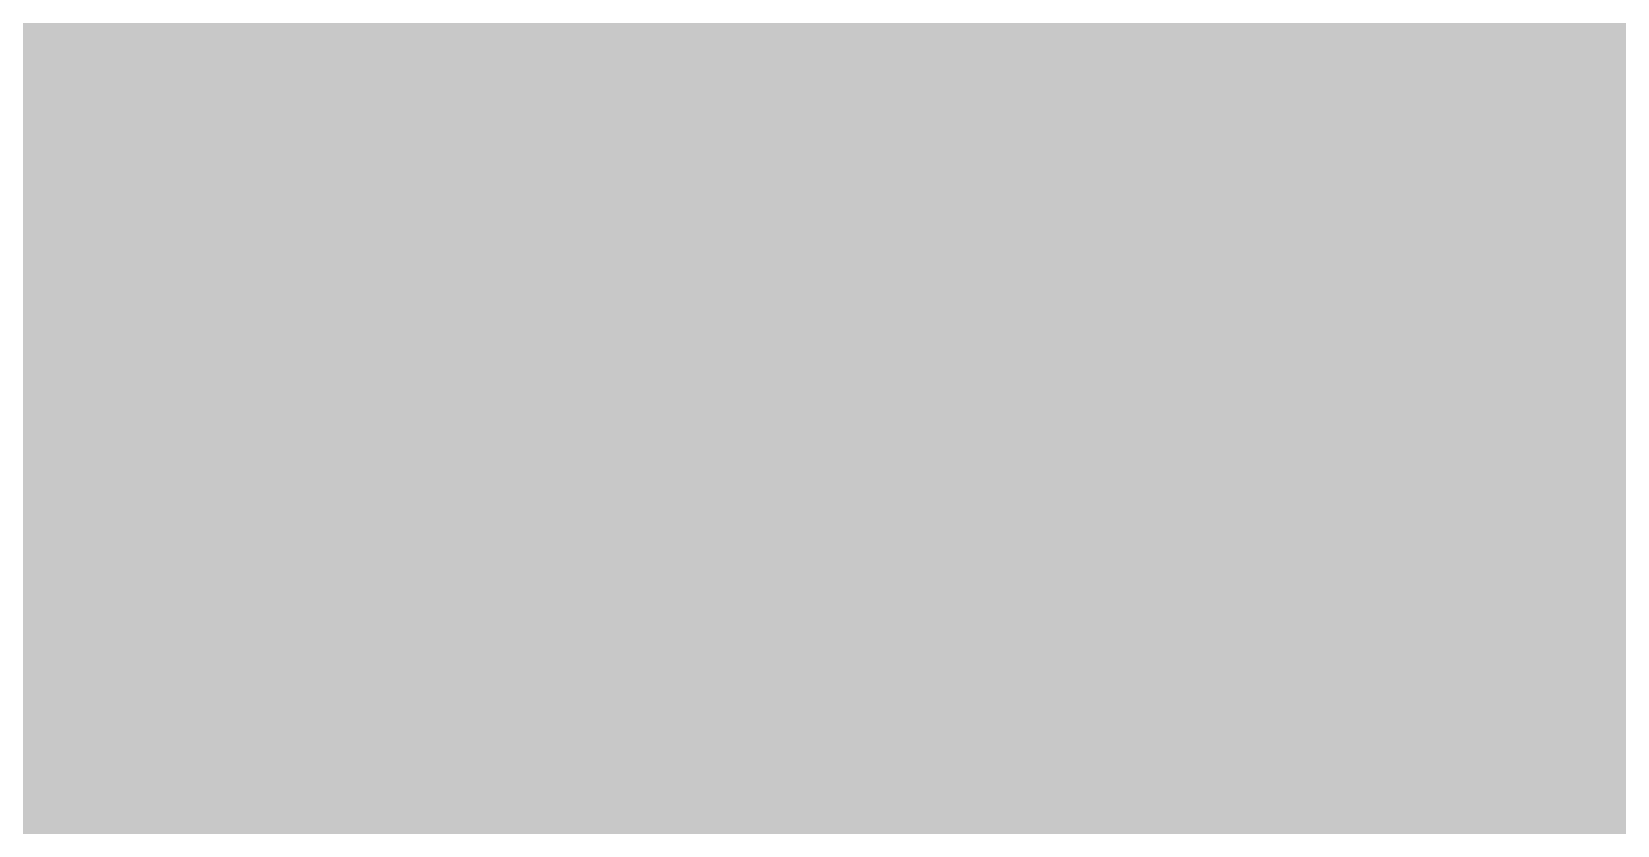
# Model space of a CAD drawing. Header units: inches. Extents: x 0 to 22.3, y 0 to 15.7.
# Drawn here: x 1.09385 to 1.12285, y 11.7912 to 11.80571 of the extents above; entities that cross this region are included whole.
import ezdxf

# ---------------------------------------------------------------- set-up
doc = ezdxf.new("R2010")
doc.units = ezdxf.units.IN
doc.header["$MEASUREMENT"] = 0
doc.layers.add('Sheet', color=255, linetype='Continuous')

msp = doc.modelspace()

# ---------------------------------------------------------------- linework, layer by layer
at = {"layer": 'Sheet'}
for points in [[(1.100236, 11.79931, 0.0118, 0.0118, 0), (1.100236, 11.899645, 0.0118, 0.0118, 0)], [(1.115707, 11.812128, 0.0118, 0.0118, 0), (1.116149, 11.811244, 0.0118, 0.0118, 0), (1.116591, 11.810802, 0.0118, 0.0118, 0), (1.117475, 11.809918, 0.0118, 0.0118, 0), (1.117917, 11.809034, 0.0118, 0.0118, 0), (1.118359, 11.80815, 0.0118, 0.0118, 0), (1.118359, 11.807266, 0.0118, 0.0118, 0), (1.118802, 11.806382, 0.0118, 0.0118, 0), (1.119244, 11.805498, 0.0118, 0.0118, 0), (1.119686, 11.804172, 0.0118, 0.0118, 0), (1.119686, 11.803288, 0.0118, 0.0118, 0), (1.119686, 11.802404, 0.0118, 0.0118, 0), (1.120128, 11.80152, 0.0118, 0.0118, 0), (1.120128, 11.800194, 0.0118, 0.0118, 0), (1.120128, 11.79931, 0.0118, 0.0118, 0)], [(1.115707, 11.812128, 0.0118, 0.0118, 0), (1.116149, 11.811244, 0.0118, 0.0118, 0), (1.116591, 11.810802, 0.0118, 0.0118, 0), (1.117475, 11.809918, 0.0118, 0.0118, 0), (1.117917, 11.809034, 0.0118, 0.0118, 0), (1.118359, 11.80815, 0.0118, 0.0118, 0), (1.118359, 11.807266, 0.0118, 0.0118, 0), (1.118802, 11.806382, 0.0118, 0.0118, 0), (1.119244, 11.805498, 0.0118, 0.0118, 0), (1.119686, 11.804172, 0.0118, 0.0118, 0), (1.119686, 11.803288, 0.0118, 0.0118, 0), (1.119686, 11.802404, 0.0118, 0.0118, 0), (1.120128, 11.80152, 0.0118, 0.0118, 0), (1.120128, 11.800194, 0.0118, 0.0118, 0), (1.120128, 11.79931, 0.0118, 0.0118, 0)], [(1.115707, 11.812128, 0.0118, 0.0118, 0), (1.116149, 11.811244, 0.0118, 0.0118, 0), (1.116591, 11.810802, 0.0118, 0.0118, 0), (1.117475, 11.809918, 0.0118, 0.0118, 0), (1.117917, 11.809034, 0.0118, 0.0118, 0), (1.118359, 11.80815, 0.0118, 0.0118, 0), (1.118359, 11.807266, 0.0118, 0.0118, 0), (1.118802, 11.806382, 0.0118, 0.0118, 0), (1.119244, 11.805498, 0.0118, 0.0118, 0), (1.119686, 11.804172, 0.0118, 0.0118, 0), (1.119686, 11.803288, 0.0118, 0.0118, 0), (1.119686, 11.802404, 0.0118, 0.0118, 0), (1.120128, 11.80152, 0.0118, 0.0118, 0), (1.120128, 11.800194, 0.0118, 0.0118, 0), (1.120128, 11.79931, 0.0118, 0.0118, 0)], [(1.115707, 11.812128, 0.0118, 0.0118, 0), (1.116149, 11.811244, 0.0118, 0.0118, 0), (1.116591, 11.810802, 0.0118, 0.0118, 0), (1.117475, 11.809918, 0.0118, 0.0118, 0), (1.117917, 11.809034, 0.0118, 0.0118, 0), (1.118359, 11.80815, 0.0118, 0.0118, 0), (1.118359, 11.807266, 0.0118, 0.0118, 0), (1.118802, 11.806382, 0.0118, 0.0118, 0), (1.119244, 11.805498, 0.0118, 0.0118, 0), (1.119686, 11.804172, 0.0118, 0.0118, 0), (1.119686, 11.803288, 0.0118, 0.0118, 0), (1.119686, 11.802404, 0.0118, 0.0118, 0), (1.120128, 11.80152, 0.0118, 0.0118, 0), (1.120128, 11.800194, 0.0118, 0.0118, 0), (1.120128, 11.79931, 0.0118, 0.0118, 0)], [(1.115707, 11.812128, 0.0118, 0.0118, 0), (1.116149, 11.811244, 0.0118, 0.0118, 0), (1.116591, 11.810802, 0.0118, 0.0118, 0), (1.117475, 11.809918, 0.0118, 0.0118, 0), (1.117917, 11.809034, 0.0118, 0.0118, 0), (1.118359, 11.80815, 0.0118, 0.0118, 0), (1.118359, 11.807266, 0.0118, 0.0118, 0), (1.118802, 11.806382, 0.0118, 0.0118, 0), (1.119244, 11.805498, 0.0118, 0.0118, 0), (1.119686, 11.804172, 0.0118, 0.0118, 0), (1.119686, 11.803288, 0.0118, 0.0118, 0), (1.119686, 11.802404, 0.0118, 0.0118, 0), (1.120128, 11.80152, 0.0118, 0.0118, 0), (1.120128, 11.800194, 0.0118, 0.0118, 0), (1.120128, 11.79931, 0.0118, 0.0118, 0)], [(1.115707, 11.812128, 0.0118, 0.0118, 0), (1.116149, 11.811244, 0.0118, 0.0118, 0), (1.116591, 11.810802, 0.0118, 0.0118, 0), (1.117475, 11.809918, 0.0118, 0.0118, 0), (1.117917, 11.809034, 0.0118, 0.0118, 0), (1.118359, 11.80815, 0.0118, 0.0118, 0), (1.118359, 11.807266, 0.0118, 0.0118, 0), (1.118802, 11.806382, 0.0118, 0.0118, 0), (1.119244, 11.805498, 0.0118, 0.0118, 0), (1.119686, 11.804172, 0.0118, 0.0118, 0), (1.119686, 11.803288, 0.0118, 0.0118, 0), (1.119686, 11.802404, 0.0118, 0.0118, 0), (1.120128, 11.80152, 0.0118, 0.0118, 0), (1.120128, 11.800194, 0.0118, 0.0118, 0), (1.120128, 11.79931, 0.0118, 0.0118, 0)], [(1.118359, 11.80815, 0.0039, 0.0039, 0), (1.118359, 11.807266, 0.0039, 0.0039, 0), (1.118802, 11.806382, 0.0039, 0.0039, 0), (1.119244, 11.805498, 0.0039, 0.0039, 0), (1.119686, 11.804172, 0.0039, 0.0039, 0), (1.119686, 11.803288, 0.0039, 0.0039, 0), (1.119686, 11.802404, 0.0039, 0.0039, 0), (1.120128, 11.80152, 0.0039, 0.0039, 0), (1.120128, 11.800194, 0.0039, 0.0039, 0), (1.120128, 11.79931, 0.0039, 0.0039, 0)], [(1.118359, 11.80815, 0.0039, 0.0039, 0), (1.118359, 11.807266, 0.0039, 0.0039, 0), (1.118802, 11.806382, 0.0039, 0.0039, 0), (1.119244, 11.805498, 0.0039, 0.0039, 0), (1.119686, 11.804172, 0.0039, 0.0039, 0), (1.119686, 11.803288, 0.0039, 0.0039, 0), (1.119686, 11.802404, 0.0039, 0.0039, 0), (1.120128, 11.80152, 0.0039, 0.0039, 0), (1.120128, 11.800194, 0.0039, 0.0039, 0), (1.120128, 11.79931, 0.0039, 0.0039, 0)], [(1.118359, 11.80815, 0.0039, 0.0039, 0), (1.118359, 11.807266, 0.0039, 0.0039, 0), (1.118802, 11.806382, 0.0039, 0.0039, 0), (1.119244, 11.805498, 0.0039, 0.0039, 0), (1.119686, 11.804172, 0.0039, 0.0039, 0), (1.119686, 11.803288, 0.0039, 0.0039, 0), (1.119686, 11.802404, 0.0039, 0.0039, 0), (1.120128, 11.80152, 0.0039, 0.0039, 0), (1.120128, 11.800194, 0.0039, 0.0039, 0), (1.120128, 11.79931, 0.0039, 0.0039, 0)], [(1.118359, 11.80815, 0.0039, 0.0039, 0), (1.118359, 11.807266, 0.0039, 0.0039, 0), (1.118802, 11.806382, 0.0039, 0.0039, 0), (1.119244, 11.805498, 0.0039, 0.0039, 0), (1.119686, 11.804172, 0.0039, 0.0039, 0), (1.119686, 11.803288, 0.0039, 0.0039, 0), (1.119686, 11.802404, 0.0039, 0.0039, 0), (1.120128, 11.80152, 0.0039, 0.0039, 0), (1.120128, 11.800194, 0.0039, 0.0039, 0), (1.120128, 11.79931, 0.0039, 0.0039, 0)], [(1.118359, 11.80815, 0.0039, 0.0039, 0), (1.118359, 11.807266, 0.0039, 0.0039, 0), (1.118802, 11.806382, 0.0039, 0.0039, 0), (1.119244, 11.805498, 0.0039, 0.0039, 0), (1.119686, 11.804172, 0.0039, 0.0039, 0), (1.119686, 11.803288, 0.0039, 0.0039, 0), (1.119686, 11.802404, 0.0039, 0.0039, 0), (1.120128, 11.80152, 0.0039, 0.0039, 0), (1.120128, 11.800194, 0.0039, 0.0039, 0), (1.120128, 11.79931, 0.0039, 0.0039, 0)], [(1.118359, 11.80815, 0.0039, 0.0039, 0), (1.118359, 11.807266, 0.0039, 0.0039, 0), (1.118802, 11.806382, 0.0039, 0.0039, 0), (1.119244, 11.805498, 0.0039, 0.0039, 0), (1.119686, 11.804172, 0.0039, 0.0039, 0), (1.119686, 11.803288, 0.0039, 0.0039, 0), (1.119686, 11.802404, 0.0039, 0.0039, 0), (1.120128, 11.80152, 0.0039, 0.0039, 0), (1.120128, 11.800194, 0.0039, 0.0039, 0), (1.120128, 11.79931, 0.0039, 0.0039, 0)], [(1.100236, 11.79931, 0.0118, 0.0118, 0), (1.100236, 11.699417, 0.0118, 0.0118, 0)], [(1.100236, 11.79931, 0.0118, 0.0118, 0), (1.700083, 11.79931, 0.0118, 0.0118, 0), (1.700083, 10.999724, 0.0118, 0.0118, 0), (2.000228, 10.999724, 0.0118, 0.0118, 0), (3.000121, 10.999724, 0.0118, 0.0118, 0), (3.000121, 11.099617, 0.0118, 0.0118, 0)], [(1.120128, 11.79931, 0.0118, 0.0118, 0), (1.120128, 11.798426, 0.0118, 0.0118, 0), (1.120128, 11.7971, 0.0118, 0.0118, 0), (1.119686, 11.796216, 0.0118, 0.0118, 0), (1.119686, 11.795332, 0.0118, 0.0118, 0), (1.119686, 11.794448, 0.0118, 0.0118, 0), (1.119244, 11.793564, 0.0118, 0.0118, 0), (1.118802, 11.792238, 0.0118, 0.0118, 0), (1.118359, 11.791354, 0.0118, 0.0118, 0), (1.118359, 11.79047, 0.0118, 0.0118, 0), (1.117917, 11.789586, 0.0118, 0.0118, 0), (1.117475, 11.789144, 0.0118, 0.0118, 0), (1.116591, 11.78826, 0.0118, 0.0118, 0), (1.116149, 11.787376, 0.0118, 0.0118, 0), (1.115707, 11.786492, 0.0118, 0.0118, 0), (1.114823, 11.78605, 0.0118, 0.0118, 0), (1.114381, 11.785166, 0.0118, 0.0118, 0)], [(1.120128, 11.79931, 0.0118, 0.0118, 0), (1.120128, 11.798426, 0.0118, 0.0118, 0), (1.120128, 11.7971, 0.0118, 0.0118, 0), (1.119686, 11.796216, 0.0118, 0.0118, 0), (1.119686, 11.795332, 0.0118, 0.0118, 0), (1.119686, 11.794448, 0.0118, 0.0118, 0), (1.119244, 11.793564, 0.0118, 0.0118, 0), (1.118802, 11.792238, 0.0118, 0.0118, 0), (1.118359, 11.791354, 0.0118, 0.0118, 0), (1.118359, 11.79047, 0.0118, 0.0118, 0), (1.117917, 11.789586, 0.0118, 0.0118, 0), (1.117475, 11.789144, 0.0118, 0.0118, 0), (1.116591, 11.78826, 0.0118, 0.0118, 0), (1.116149, 11.787376, 0.0118, 0.0118, 0), (1.115707, 11.786492, 0.0118, 0.0118, 0), (1.114823, 11.78605, 0.0118, 0.0118, 0), (1.114381, 11.785166, 0.0118, 0.0118, 0)], [(1.120128, 11.79931, 0.0118, 0.0118, 0), (1.120128, 11.798426, 0.0118, 0.0118, 0), (1.120128, 11.7971, 0.0118, 0.0118, 0), (1.119686, 11.796216, 0.0118, 0.0118, 0), (1.119686, 11.795332, 0.0118, 0.0118, 0), (1.119686, 11.794448, 0.0118, 0.0118, 0), (1.119244, 11.793564, 0.0118, 0.0118, 0), (1.118802, 11.792238, 0.0118, 0.0118, 0), (1.118359, 11.791354, 0.0118, 0.0118, 0), (1.118359, 11.79047, 0.0118, 0.0118, 0), (1.117917, 11.789586, 0.0118, 0.0118, 0), (1.117475, 11.789144, 0.0118, 0.0118, 0), (1.116591, 11.78826, 0.0118, 0.0118, 0), (1.116149, 11.787376, 0.0118, 0.0118, 0), (1.115707, 11.786492, 0.0118, 0.0118, 0), (1.114823, 11.78605, 0.0118, 0.0118, 0), (1.114381, 11.785166, 0.0118, 0.0118, 0)], [(1.120128, 11.79931, 0.0118, 0.0118, 0), (1.120128, 11.798426, 0.0118, 0.0118, 0), (1.120128, 11.7971, 0.0118, 0.0118, 0), (1.119686, 11.796216, 0.0118, 0.0118, 0), (1.119686, 11.795332, 0.0118, 0.0118, 0), (1.119686, 11.794448, 0.0118, 0.0118, 0), (1.119244, 11.793564, 0.0118, 0.0118, 0), (1.118802, 11.792238, 0.0118, 0.0118, 0), (1.118359, 11.791354, 0.0118, 0.0118, 0), (1.118359, 11.79047, 0.0118, 0.0118, 0), (1.117917, 11.789586, 0.0118, 0.0118, 0), (1.117475, 11.789144, 0.0118, 0.0118, 0), (1.116591, 11.78826, 0.0118, 0.0118, 0), (1.116149, 11.787376, 0.0118, 0.0118, 0), (1.115707, 11.786492, 0.0118, 0.0118, 0), (1.114823, 11.78605, 0.0118, 0.0118, 0), (1.114381, 11.785166, 0.0118, 0.0118, 0)], [(1.120128, 11.79931, 0.0118, 0.0118, 0), (1.120128, 11.798426, 0.0118, 0.0118, 0), (1.120128, 11.7971, 0.0118, 0.0118, 0), (1.119686, 11.796216, 0.0118, 0.0118, 0), (1.119686, 11.795332, 0.0118, 0.0118, 0), (1.119686, 11.794448, 0.0118, 0.0118, 0), (1.119244, 11.793564, 0.0118, 0.0118, 0), (1.118802, 11.792238, 0.0118, 0.0118, 0), (1.118359, 11.791354, 0.0118, 0.0118, 0), (1.118359, 11.79047, 0.0118, 0.0118, 0), (1.117917, 11.789586, 0.0118, 0.0118, 0), (1.117475, 11.789144, 0.0118, 0.0118, 0), (1.116591, 11.78826, 0.0118, 0.0118, 0), (1.116149, 11.787376, 0.0118, 0.0118, 0), (1.115707, 11.786492, 0.0118, 0.0118, 0), (1.114823, 11.78605, 0.0118, 0.0118, 0), (1.114381, 11.785166, 0.0118, 0.0118, 0)], [(1.120128, 11.79931, 0.0118, 0.0118, 0), (1.120128, 11.798426, 0.0118, 0.0118, 0), (1.120128, 11.7971, 0.0118, 0.0118, 0), (1.119686, 11.796216, 0.0118, 0.0118, 0), (1.119686, 11.795332, 0.0118, 0.0118, 0), (1.119686, 11.794448, 0.0118, 0.0118, 0), (1.119244, 11.793564, 0.0118, 0.0118, 0), (1.118802, 11.792238, 0.0118, 0.0118, 0), (1.118359, 11.791354, 0.0118, 0.0118, 0), (1.118359, 11.79047, 0.0118, 0.0118, 0), (1.117917, 11.789586, 0.0118, 0.0118, 0), (1.117475, 11.789144, 0.0118, 0.0118, 0), (1.116591, 11.78826, 0.0118, 0.0118, 0), (1.116149, 11.787376, 0.0118, 0.0118, 0), (1.115707, 11.786492, 0.0118, 0.0118, 0), (1.114823, 11.78605, 0.0118, 0.0118, 0), (1.114381, 11.785166, 0.0118, 0.0118, 0)], [(1.120128, 11.79931, 0.0118, 0.0118, 0), (1.120128, 11.79931, 0.0118, 0.0118, 0), (1.120128, 11.79931, 0.0118, 0.0118, 0), (1.120128, 11.79931, 0.0118, 0.0118, 0), (1.120128, 11.79931, 0.0118, 0.0118, 0), (1.120128, 11.79931, 0.0118, 0.0118, 0), (1.120128, 11.79931, 0.0118, 0.0118, 0), (1.120128, 11.79931, 0.0118, 0.0118, 0), (1.120128, 11.79931, 0.0118, 0.0118, 0), (1.120128, 11.79931, 0.0118, 0.0118, 0), (1.120128, 11.79931, 0.0118, 0.0118, 0), (1.120128, 11.79931, 0.0118, 0.0118, 0), (1.120128, 11.79931, 0.0118, 0.0118, 0), (1.120128, 11.79931, 0.0118, 0.0118, 0), (1.120128, 11.79931, 0.0118, 0.0118, 0), (1.120128, 11.79931, 0.0118, 0.0118, 0), (1.120128, 11.79931, 0.0118, 0.0118, 0), (1.120128, 11.79931, 0.0118, 0.0118, 0), (1.120128, 11.79931, 0.0118, 0.0118, 0), (1.120128, 11.79931, 0.0118, 0.0118, 0), (1.120128, 11.79931, 0.0118, 0.0118, 0), (1.120128, 11.79931, 0.0118, 0.0118, 0), (1.120128, 11.79931, 0.0118, 0.0118, 0), (1.120128, 11.79931, 0.0118, 0.0118, 0), (1.120128, 11.79931, 0.0118, 0.0118, 0), (1.120128, 11.79931, 0.0118, 0.0118, 0), (1.120128, 11.79931, 0.0118, 0.0118, 0), (1.120128, 11.79931, 0.0118, 0.0118, 0), (1.120128, 11.79931, 0.0118, 0.0118, 0), (1.120128, 11.79931, 0.0118, 0.0118, 0), (1.120128, 11.79931, 0.0118, 0.0118, 0), (1.120128, 11.79931, 0.0118, 0.0118, 0), (1.120128, 11.79931, 0.0118, 0.0118, 0)], [(1.120128, 11.79931, 0.0118, 0.0118, 0), (1.120128, 11.79931, 0.0118, 0.0118, 0)], [(1.120128, 11.79931, 0.0118, 0.0118, 0), (1.120128, 11.79931, 0.0118, 0.0118, 0), (1.120128, 11.79931, 0.0118, 0.0118, 0), (1.120128, 11.79931, 0.0118, 0.0118, 0), (1.120128, 11.79931, 0.0118, 0.0118, 0), (1.120128, 11.79931, 0.0118, 0.0118, 0), (1.120128, 11.79931, 0.0118, 0.0118, 0), (1.120128, 11.79931, 0.0118, 0.0118, 0), (1.120128, 11.79931, 0.0118, 0.0118, 0), (1.120128, 11.79931, 0.0118, 0.0118, 0), (1.120128, 11.79931, 0.0118, 0.0118, 0), (1.120128, 11.79931, 0.0118, 0.0118, 0), (1.120128, 11.79931, 0.0118, 0.0118, 0), (1.120128, 11.79931, 0.0118, 0.0118, 0), (1.120128, 11.79931, 0.0118, 0.0118, 0), (1.120128, 11.79931, 0.0118, 0.0118, 0), (1.120128, 11.79931, 0.0118, 0.0118, 0), (1.120128, 11.79931, 0.0118, 0.0118, 0), (1.120128, 11.79931, 0.0118, 0.0118, 0), (1.120128, 11.79931, 0.0118, 0.0118, 0), (1.120128, 11.79931, 0.0118, 0.0118, 0), (1.120128, 11.79931, 0.0118, 0.0118, 0), (1.120128, 11.79931, 0.0118, 0.0118, 0), (1.120128, 11.79931, 0.0118, 0.0118, 0), (1.120128, 11.79931, 0.0118, 0.0118, 0), (1.120128, 11.79931, 0.0118, 0.0118, 0), (1.120128, 11.79931, 0.0118, 0.0118, 0), (1.120128, 11.79931, 0.0118, 0.0118, 0), (1.120128, 11.79931, 0.0118, 0.0118, 0), (1.120128, 11.79931, 0.0118, 0.0118, 0), (1.120128, 11.79931, 0.0118, 0.0118, 0), (1.120128, 11.79931, 0.0118, 0.0118, 0), (1.120128, 11.79931, 0.0118, 0.0118, 0)], [(1.120128, 11.79931, 0.0118, 0.0118, 0), (1.120128, 11.79931, 0.0118, 0.0118, 0)], [(1.120128, 11.79931, 0.0118, 0.0118, 0), (1.120128, 11.79931, 0.0118, 0.0118, 0), (1.120128, 11.79931, 0.0118, 0.0118, 0), (1.120128, 11.79931, 0.0118, 0.0118, 0), (1.120128, 11.79931, 0.0118, 0.0118, 0), (1.120128, 11.79931, 0.0118, 0.0118, 0), (1.120128, 11.79931, 0.0118, 0.0118, 0), (1.120128, 11.79931, 0.0118, 0.0118, 0), (1.120128, 11.79931, 0.0118, 0.0118, 0), (1.120128, 11.79931, 0.0118, 0.0118, 0), (1.120128, 11.79931, 0.0118, 0.0118, 0), (1.120128, 11.79931, 0.0118, 0.0118, 0), (1.120128, 11.79931, 0.0118, 0.0118, 0), (1.120128, 11.79931, 0.0118, 0.0118, 0), (1.120128, 11.79931, 0.0118, 0.0118, 0), (1.120128, 11.79931, 0.0118, 0.0118, 0), (1.120128, 11.79931, 0.0118, 0.0118, 0), (1.120128, 11.79931, 0.0118, 0.0118, 0), (1.120128, 11.79931, 0.0118, 0.0118, 0), (1.120128, 11.79931, 0.0118, 0.0118, 0), (1.120128, 11.79931, 0.0118, 0.0118, 0), (1.120128, 11.79931, 0.0118, 0.0118, 0), (1.120128, 11.79931, 0.0118, 0.0118, 0), (1.120128, 11.79931, 0.0118, 0.0118, 0), (1.120128, 11.79931, 0.0118, 0.0118, 0), (1.120128, 11.79931, 0.0118, 0.0118, 0), (1.120128, 11.79931, 0.0118, 0.0118, 0), (1.120128, 11.79931, 0.0118, 0.0118, 0), (1.120128, 11.79931, 0.0118, 0.0118, 0), (1.120128, 11.79931, 0.0118, 0.0118, 0), (1.120128, 11.79931, 0.0118, 0.0118, 0), (1.120128, 11.79931, 0.0118, 0.0118, 0), (1.120128, 11.79931, 0.0118, 0.0118, 0)], [(1.120128, 11.79931, 0.0118, 0.0118, 0), (1.120128, 11.79931, 0.0118, 0.0118, 0)], [(1.120128, 11.79931, 0.0118, 0.0118, 0), (1.120128, 11.79931, 0.0118, 0.0118, 0), (1.120128, 11.79931, 0.0118, 0.0118, 0), (1.120128, 11.79931, 0.0118, 0.0118, 0), (1.120128, 11.79931, 0.0118, 0.0118, 0), (1.120128, 11.79931, 0.0118, 0.0118, 0), (1.120128, 11.79931, 0.0118, 0.0118, 0), (1.120128, 11.79931, 0.0118, 0.0118, 0), (1.120128, 11.79931, 0.0118, 0.0118, 0), (1.120128, 11.79931, 0.0118, 0.0118, 0), (1.120128, 11.79931, 0.0118, 0.0118, 0), (1.120128, 11.79931, 0.0118, 0.0118, 0), (1.120128, 11.79931, 0.0118, 0.0118, 0), (1.120128, 11.79931, 0.0118, 0.0118, 0), (1.120128, 11.79931, 0.0118, 0.0118, 0), (1.120128, 11.79931, 0.0118, 0.0118, 0), (1.120128, 11.79931, 0.0118, 0.0118, 0), (1.120128, 11.79931, 0.0118, 0.0118, 0), (1.120128, 11.79931, 0.0118, 0.0118, 0), (1.120128, 11.79931, 0.0118, 0.0118, 0), (1.120128, 11.79931, 0.0118, 0.0118, 0), (1.120128, 11.79931, 0.0118, 0.0118, 0), (1.120128, 11.79931, 0.0118, 0.0118, 0), (1.120128, 11.79931, 0.0118, 0.0118, 0), (1.120128, 11.79931, 0.0118, 0.0118, 0), (1.120128, 11.79931, 0.0118, 0.0118, 0), (1.120128, 11.79931, 0.0118, 0.0118, 0), (1.120128, 11.79931, 0.0118, 0.0118, 0), (1.120128, 11.79931, 0.0118, 0.0118, 0), (1.120128, 11.79931, 0.0118, 0.0118, 0), (1.120128, 11.79931, 0.0118, 0.0118, 0), (1.120128, 11.79931, 0.0118, 0.0118, 0), (1.120128, 11.79931, 0.0118, 0.0118, 0)], [(1.120128, 11.79931, 0.0118, 0.0118, 0), (1.120128, 11.79931, 0.0118, 0.0118, 0)], [(1.120128, 11.79931, 0.0118, 0.0118, 0), (1.120128, 11.79931, 0.0118, 0.0118, 0), (1.120128, 11.79931, 0.0118, 0.0118, 0), (1.120128, 11.79931, 0.0118, 0.0118, 0), (1.120128, 11.79931, 0.0118, 0.0118, 0), (1.120128, 11.79931, 0.0118, 0.0118, 0), (1.120128, 11.79931, 0.0118, 0.0118, 0), (1.120128, 11.79931, 0.0118, 0.0118, 0), (1.120128, 11.79931, 0.0118, 0.0118, 0), (1.120128, 11.79931, 0.0118, 0.0118, 0), (1.120128, 11.79931, 0.0118, 0.0118, 0), (1.120128, 11.79931, 0.0118, 0.0118, 0), (1.120128, 11.79931, 0.0118, 0.0118, 0), (1.120128, 11.79931, 0.0118, 0.0118, 0), (1.120128, 11.79931, 0.0118, 0.0118, 0), (1.120128, 11.79931, 0.0118, 0.0118, 0), (1.120128, 11.79931, 0.0118, 0.0118, 0), (1.120128, 11.79931, 0.0118, 0.0118, 0), (1.120128, 11.79931, 0.0118, 0.0118, 0), (1.120128, 11.79931, 0.0118, 0.0118, 0), (1.120128, 11.79931, 0.0118, 0.0118, 0), (1.120128, 11.79931, 0.0118, 0.0118, 0), (1.120128, 11.79931, 0.0118, 0.0118, 0), (1.120128, 11.79931, 0.0118, 0.0118, 0), (1.120128, 11.79931, 0.0118, 0.0118, 0), (1.120128, 11.79931, 0.0118, 0.0118, 0), (1.120128, 11.79931, 0.0118, 0.0118, 0), (1.120128, 11.79931, 0.0118, 0.0118, 0), (1.120128, 11.79931, 0.0118, 0.0118, 0), (1.120128, 11.79931, 0.0118, 0.0118, 0), (1.120128, 11.79931, 0.0118, 0.0118, 0), (1.120128, 11.79931, 0.0118, 0.0118, 0), (1.120128, 11.79931, 0.0118, 0.0118, 0)], [(1.120128, 11.79931, 0.0118, 0.0118, 0), (1.120128, 11.79931, 0.0118, 0.0118, 0)], [(1.120128, 11.79931, 0.0118, 0.0118, 0), (1.120128, 11.79931, 0.0118, 0.0118, 0), (1.120128, 11.79931, 0.0118, 0.0118, 0), (1.120128, 11.79931, 0.0118, 0.0118, 0), (1.120128, 11.79931, 0.0118, 0.0118, 0), (1.120128, 11.79931, 0.0118, 0.0118, 0), (1.120128, 11.79931, 0.0118, 0.0118, 0), (1.120128, 11.79931, 0.0118, 0.0118, 0), (1.120128, 11.79931, 0.0118, 0.0118, 0), (1.120128, 11.79931, 0.0118, 0.0118, 0), (1.120128, 11.79931, 0.0118, 0.0118, 0), (1.120128, 11.79931, 0.0118, 0.0118, 0), (1.120128, 11.79931, 0.0118, 0.0118, 0), (1.120128, 11.79931, 0.0118, 0.0118, 0), (1.120128, 11.79931, 0.0118, 0.0118, 0), (1.120128, 11.79931, 0.0118, 0.0118, 0), (1.120128, 11.79931, 0.0118, 0.0118, 0), (1.120128, 11.79931, 0.0118, 0.0118, 0), (1.120128, 11.79931, 0.0118, 0.0118, 0), (1.120128, 11.79931, 0.0118, 0.0118, 0), (1.120128, 11.79931, 0.0118, 0.0118, 0), (1.120128, 11.79931, 0.0118, 0.0118, 0), (1.120128, 11.79931, 0.0118, 0.0118, 0), (1.120128, 11.79931, 0.0118, 0.0118, 0), (1.120128, 11.79931, 0.0118, 0.0118, 0), (1.120128, 11.79931, 0.0118, 0.0118, 0), (1.120128, 11.79931, 0.0118, 0.0118, 0), (1.120128, 11.79931, 0.0118, 0.0118, 0), (1.120128, 11.79931, 0.0118, 0.0118, 0), (1.120128, 11.79931, 0.0118, 0.0118, 0), (1.120128, 11.79931, 0.0118, 0.0118, 0), (1.120128, 11.79931, 0.0118, 0.0118, 0), (1.120128, 11.79931, 0.0118, 0.0118, 0)], [(1.120128, 11.79931, 0.0118, 0.0118, 0), (1.120128, 11.79931, 0.0118, 0.0118, 0)], [(1.120128, 11.79931, 0.0039, 0.0039, 0), (1.120128, 11.798426, 0.0039, 0.0039, 0), (1.120128, 11.7971, 0.0039, 0.0039, 0), (1.119686, 11.796216, 0.0039, 0.0039, 0), (1.119686, 11.795332, 0.0039, 0.0039, 0), (1.119686, 11.794448, 0.0039, 0.0039, 0), (1.119244, 11.793564, 0.0039, 0.0039, 0), (1.118802, 11.792238, 0.0039, 0.0039, 0), (1.118359, 11.791354, 0.0039, 0.0039, 0), (1.118359, 11.79047, 0.0039, 0.0039, 0), (1.117917, 11.789586, 0.0039, 0.0039, 0), (1.117475, 11.789144, 0.0039, 0.0039, 0)], [(1.120128, 11.79931, 0.0039, 0.0039, 0), (1.120128, 11.798426, 0.0039, 0.0039, 0), (1.120128, 11.7971, 0.0039, 0.0039, 0), (1.119686, 11.796216, 0.0039, 0.0039, 0), (1.119686, 11.795332, 0.0039, 0.0039, 0), (1.119686, 11.794448, 0.0039, 0.0039, 0), (1.119244, 11.793564, 0.0039, 0.0039, 0), (1.118802, 11.792238, 0.0039, 0.0039, 0), (1.118359, 11.791354, 0.0039, 0.0039, 0), (1.118359, 11.79047, 0.0039, 0.0039, 0), (1.117917, 11.789586, 0.0039, 0.0039, 0), (1.117475, 11.789144, 0.0039, 0.0039, 0)], [(1.120128, 11.79931, 0.0039, 0.0039, 0), (1.120128, 11.798426, 0.0039, 0.0039, 0), (1.120128, 11.7971, 0.0039, 0.0039, 0), (1.119686, 11.796216, 0.0039, 0.0039, 0), (1.119686, 11.795332, 0.0039, 0.0039, 0), (1.119686, 11.794448, 0.0039, 0.0039, 0), (1.119244, 11.793564, 0.0039, 0.0039, 0), (1.118802, 11.792238, 0.0039, 0.0039, 0), (1.118359, 11.791354, 0.0039, 0.0039, 0), (1.118359, 11.79047, 0.0039, 0.0039, 0), (1.117917, 11.789586, 0.0039, 0.0039, 0), (1.117475, 11.789144, 0.0039, 0.0039, 0)], [(1.120128, 11.79931, 0.0039, 0.0039, 0), (1.120128, 11.798426, 0.0039, 0.0039, 0), (1.120128, 11.7971, 0.0039, 0.0039, 0), (1.119686, 11.796216, 0.0039, 0.0039, 0), (1.119686, 11.795332, 0.0039, 0.0039, 0), (1.119686, 11.794448, 0.0039, 0.0039, 0), (1.119244, 11.793564, 0.0039, 0.0039, 0), (1.118802, 11.792238, 0.0039, 0.0039, 0), (1.118359, 11.791354, 0.0039, 0.0039, 0), (1.118359, 11.79047, 0.0039, 0.0039, 0), (1.117917, 11.789586, 0.0039, 0.0039, 0), (1.117475, 11.789144, 0.0039, 0.0039, 0)], [(1.120128, 11.79931, 0.0039, 0.0039, 0), (1.120128, 11.798426, 0.0039, 0.0039, 0), (1.120128, 11.7971, 0.0039, 0.0039, 0), (1.119686, 11.796216, 0.0039, 0.0039, 0), (1.119686, 11.795332, 0.0039, 0.0039, 0), (1.119686, 11.794448, 0.0039, 0.0039, 0), (1.119244, 11.793564, 0.0039, 0.0039, 0), (1.118802, 11.792238, 0.0039, 0.0039, 0), (1.118359, 11.791354, 0.0039, 0.0039, 0), (1.118359, 11.79047, 0.0039, 0.0039, 0), (1.117917, 11.789586, 0.0039, 0.0039, 0), (1.117475, 11.789144, 0.0039, 0.0039, 0)], [(1.120128, 11.79931, 0.0039, 0.0039, 0), (1.120128, 11.798426, 0.0039, 0.0039, 0), (1.120128, 11.7971, 0.0039, 0.0039, 0), (1.119686, 11.796216, 0.0039, 0.0039, 0), (1.119686, 11.795332, 0.0039, 0.0039, 0), (1.119686, 11.794448, 0.0039, 0.0039, 0), (1.119244, 11.793564, 0.0039, 0.0039, 0), (1.118802, 11.792238, 0.0039, 0.0039, 0), (1.118359, 11.791354, 0.0039, 0.0039, 0), (1.118359, 11.79047, 0.0039, 0.0039, 0), (1.117917, 11.789586, 0.0039, 0.0039, 0), (1.117475, 11.789144, 0.0039, 0.0039, 0)], [(1.120128, 11.79931, 0.0039, 0.0039, 0), (1.120128, 11.79931, 0.0039, 0.0039, 0), (1.120128, 11.79931, 0.0039, 0.0039, 0), (1.120128, 11.79931, 0.0039, 0.0039, 0), (1.120128, 11.79931, 0.0039, 0.0039, 0), (1.120128, 11.79931, 0.0039, 0.0039, 0), (1.120128, 11.79931, 0.0039, 0.0039, 0), (1.120128, 11.79931, 0.0039, 0.0039, 0), (1.120128, 11.79931, 0.0039, 0.0039, 0), (1.120128, 11.79931, 0.0039, 0.0039, 0), (1.120128, 11.79931, 0.0039, 0.0039, 0), (1.120128, 11.79931, 0.0039, 0.0039, 0), (1.120128, 11.79931, 0.0039, 0.0039, 0), (1.120128, 11.79931, 0.0039, 0.0039, 0), (1.120128, 11.79931, 0.0039, 0.0039, 0), (1.120128, 11.79931, 0.0039, 0.0039, 0), (1.120128, 11.79931, 0.0039, 0.0039, 0), (1.120128, 11.79931, 0.0039, 0.0039, 0), (1.120128, 11.79931, 0.0039, 0.0039, 0), (1.120128, 11.79931, 0.0039, 0.0039, 0), (1.120128, 11.79931, 0.0039, 0.0039, 0), (1.120128, 11.79931, 0.0039, 0.0039, 0), (1.120128, 11.79931, 0.0039, 0.0039, 0), (1.120128, 11.79931, 0.0039, 0.0039, 0), (1.120128, 11.79931, 0.0039, 0.0039, 0), (1.120128, 11.79931, 0.0039, 0.0039, 0), (1.120128, 11.79931, 0.0039, 0.0039, 0), (1.120128, 11.79931, 0.0039, 0.0039, 0), (1.120128, 11.79931, 0.0039, 0.0039, 0), (1.120128, 11.79931, 0.0039, 0.0039, 0), (1.120128, 11.79931, 0.0039, 0.0039, 0), (1.120128, 11.79931, 0.0039, 0.0039, 0), (1.120128, 11.79931, 0.0039, 0.0039, 0)], [(1.120128, 11.79931, 0.0039, 0.0039, 0), (1.120128, 11.79931, 0.0039, 0.0039, 0)], [(1.120128, 11.79931, 0.0039, 0.0039, 0), (1.120128, 11.79931, 0.0039, 0.0039, 0), (1.120128, 11.79931, 0.0039, 0.0039, 0), (1.120128, 11.79931, 0.0039, 0.0039, 0), (1.120128, 11.79931, 0.0039, 0.0039, 0), (1.120128, 11.79931, 0.0039, 0.0039, 0), (1.120128, 11.79931, 0.0039, 0.0039, 0), (1.120128, 11.79931, 0.0039, 0.0039, 0), (1.120128, 11.79931, 0.0039, 0.0039, 0), (1.120128, 11.79931, 0.0039, 0.0039, 0), (1.120128, 11.79931, 0.0039, 0.0039, 0), (1.120128, 11.79931, 0.0039, 0.0039, 0), (1.120128, 11.79931, 0.0039, 0.0039, 0), (1.120128, 11.79931, 0.0039, 0.0039, 0), (1.120128, 11.79931, 0.0039, 0.0039, 0), (1.120128, 11.79931, 0.0039, 0.0039, 0), (1.120128, 11.79931, 0.0039, 0.0039, 0), (1.120128, 11.79931, 0.0039, 0.0039, 0), (1.120128, 11.79931, 0.0039, 0.0039, 0), (1.120128, 11.79931, 0.0039, 0.0039, 0), (1.120128, 11.79931, 0.0039, 0.0039, 0), (1.120128, 11.79931, 0.0039, 0.0039, 0), (1.120128, 11.79931, 0.0039, 0.0039, 0), (1.120128, 11.79931, 0.0039, 0.0039, 0), (1.120128, 11.79931, 0.0039, 0.0039, 0), (1.120128, 11.79931, 0.0039, 0.0039, 0), (1.120128, 11.79931, 0.0039, 0.0039, 0), (1.120128, 11.79931, 0.0039, 0.0039, 0), (1.120128, 11.79931, 0.0039, 0.0039, 0), (1.120128, 11.79931, 0.0039, 0.0039, 0), (1.120128, 11.79931, 0.0039, 0.0039, 0), (1.120128, 11.79931, 0.0039, 0.0039, 0), (1.120128, 11.79931, 0.0039, 0.0039, 0)], [(1.120128, 11.79931, 0.0039, 0.0039, 0), (1.120128, 11.79931, 0.0039, 0.0039, 0)], [(1.120128, 11.79931, 0.0039, 0.0039, 0), (1.120128, 11.79931, 0.0039, 0.0039, 0), (1.120128, 11.79931, 0.0039, 0.0039, 0), (1.120128, 11.79931, 0.0039, 0.0039, 0), (1.120128, 11.79931, 0.0039, 0.0039, 0), (1.120128, 11.79931, 0.0039, 0.0039, 0), (1.120128, 11.79931, 0.0039, 0.0039, 0), (1.120128, 11.79931, 0.0039, 0.0039, 0), (1.120128, 11.79931, 0.0039, 0.0039, 0), (1.120128, 11.79931, 0.0039, 0.0039, 0), (1.120128, 11.79931, 0.0039, 0.0039, 0), (1.120128, 11.79931, 0.0039, 0.0039, 0), (1.120128, 11.79931, 0.0039, 0.0039, 0), (1.120128, 11.79931, 0.0039, 0.0039, 0), (1.120128, 11.79931, 0.0039, 0.0039, 0), (1.120128, 11.79931, 0.0039, 0.0039, 0), (1.120128, 11.79931, 0.0039, 0.0039, 0), (1.120128, 11.79931, 0.0039, 0.0039, 0), (1.120128, 11.79931, 0.0039, 0.0039, 0), (1.120128, 11.79931, 0.0039, 0.0039, 0), (1.120128, 11.79931, 0.0039, 0.0039, 0), (1.120128, 11.79931, 0.0039, 0.0039, 0), (1.120128, 11.79931, 0.0039, 0.0039, 0), (1.120128, 11.79931, 0.0039, 0.0039, 0), (1.120128, 11.79931, 0.0039, 0.0039, 0), (1.120128, 11.79931, 0.0039, 0.0039, 0), (1.120128, 11.79931, 0.0039, 0.0039, 0), (1.120128, 11.79931, 0.0039, 0.0039, 0), (1.120128, 11.79931, 0.0039, 0.0039, 0), (1.120128, 11.79931, 0.0039, 0.0039, 0), (1.120128, 11.79931, 0.0039, 0.0039, 0), (1.120128, 11.79931, 0.0039, 0.0039, 0), (1.120128, 11.79931, 0.0039, 0.0039, 0)], [(1.120128, 11.79931, 0.0039, 0.0039, 0), (1.120128, 11.79931, 0.0039, 0.0039, 0)], [(1.120128, 11.79931, 0.0039, 0.0039, 0), (1.120128, 11.79931, 0.0039, 0.0039, 0), (1.120128, 11.79931, 0.0039, 0.0039, 0), (1.120128, 11.79931, 0.0039, 0.0039, 0), (1.120128, 11.79931, 0.0039, 0.0039, 0), (1.120128, 11.79931, 0.0039, 0.0039, 0), (1.120128, 11.79931, 0.0039, 0.0039, 0), (1.120128, 11.79931, 0.0039, 0.0039, 0), (1.120128, 11.79931, 0.0039, 0.0039, 0), (1.120128, 11.79931, 0.0039, 0.0039, 0), (1.120128, 11.79931, 0.0039, 0.0039, 0), (1.120128, 11.79931, 0.0039, 0.0039, 0), (1.120128, 11.79931, 0.0039, 0.0039, 0), (1.120128, 11.79931, 0.0039, 0.0039, 0), (1.120128, 11.79931, 0.0039, 0.0039, 0), (1.120128, 11.79931, 0.0039, 0.0039, 0), (1.120128, 11.79931, 0.0039, 0.0039, 0), (1.120128, 11.79931, 0.0039, 0.0039, 0), (1.120128, 11.79931, 0.0039, 0.0039, 0), (1.120128, 11.79931, 0.0039, 0.0039, 0), (1.120128, 11.79931, 0.0039, 0.0039, 0), (1.120128, 11.79931, 0.0039, 0.0039, 0), (1.120128, 11.79931, 0.0039, 0.0039, 0), (1.120128, 11.79931, 0.0039, 0.0039, 0), (1.120128, 11.79931, 0.0039, 0.0039, 0), (1.120128, 11.79931, 0.0039, 0.0039, 0), (1.120128, 11.79931, 0.0039, 0.0039, 0), (1.120128, 11.79931, 0.0039, 0.0039, 0), (1.120128, 11.79931, 0.0039, 0.0039, 0), (1.120128, 11.79931, 0.0039, 0.0039, 0), (1.120128, 11.79931, 0.0039, 0.0039, 0), (1.120128, 11.79931, 0.0039, 0.0039, 0), (1.120128, 11.79931, 0.0039, 0.0039, 0)], [(1.120128, 11.79931, 0.0039, 0.0039, 0), (1.120128, 11.79931, 0.0039, 0.0039, 0)], [(1.120128, 11.79931, 0.0039, 0.0039, 0), (1.120128, 11.79931, 0.0039, 0.0039, 0), (1.120128, 11.79931, 0.0039, 0.0039, 0), (1.120128, 11.79931, 0.0039, 0.0039, 0), (1.120128, 11.79931, 0.0039, 0.0039, 0), (1.120128, 11.79931, 0.0039, 0.0039, 0), (1.120128, 11.79931, 0.0039, 0.0039, 0), (1.120128, 11.79931, 0.0039, 0.0039, 0), (1.120128, 11.79931, 0.0039, 0.0039, 0), (1.120128, 11.79931, 0.0039, 0.0039, 0), (1.120128, 11.79931, 0.0039, 0.0039, 0), (1.120128, 11.79931, 0.0039, 0.0039, 0), (1.120128, 11.79931, 0.0039, 0.0039, 0), (1.120128, 11.79931, 0.0039, 0.0039, 0), (1.120128, 11.79931, 0.0039, 0.0039, 0), (1.120128, 11.79931, 0.0039, 0.0039, 0), (1.120128, 11.79931, 0.0039, 0.0039, 0), (1.120128, 11.79931, 0.0039, 0.0039, 0), (1.120128, 11.79931, 0.0039, 0.0039, 0), (1.120128, 11.79931, 0.0039, 0.0039, 0), (1.120128, 11.79931, 0.0039, 0.0039, 0), (1.120128, 11.79931, 0.0039, 0.0039, 0), (1.120128, 11.79931, 0.0039, 0.0039, 0), (1.120128, 11.79931, 0.0039, 0.0039, 0), (1.120128, 11.79931, 0.0039, 0.0039, 0), (1.120128, 11.79931, 0.0039, 0.0039, 0), (1.120128, 11.79931, 0.0039, 0.0039, 0), (1.120128, 11.79931, 0.0039, 0.0039, 0), (1.120128, 11.79931, 0.0039, 0.0039, 0), (1.120128, 11.79931, 0.0039, 0.0039, 0), (1.120128, 11.79931, 0.0039, 0.0039, 0), (1.120128, 11.79931, 0.0039, 0.0039, 0), (1.120128, 11.79931, 0.0039, 0.0039, 0)], [(1.120128, 11.79931, 0.0039, 0.0039, 0), (1.120128, 11.79931, 0.0039, 0.0039, 0)], [(1.120128, 11.79931, 0.0039, 0.0039, 0), (1.120128, 11.79931, 0.0039, 0.0039, 0), (1.120128, 11.79931, 0.0039, 0.0039, 0), (1.120128, 11.79931, 0.0039, 0.0039, 0), (1.120128, 11.79931, 0.0039, 0.0039, 0), (1.120128, 11.79931, 0.0039, 0.0039, 0), (1.120128, 11.79931, 0.0039, 0.0039, 0), (1.120128, 11.79931, 0.0039, 0.0039, 0), (1.120128, 11.79931, 0.0039, 0.0039, 0), (1.120128, 11.79931, 0.0039, 0.0039, 0), (1.120128, 11.79931, 0.0039, 0.0039, 0), (1.120128, 11.79931, 0.0039, 0.0039, 0), (1.120128, 11.79931, 0.0039, 0.0039, 0), (1.120128, 11.79931, 0.0039, 0.0039, 0), (1.120128, 11.79931, 0.0039, 0.0039, 0), (1.120128, 11.79931, 0.0039, 0.0039, 0), (1.120128, 11.79931, 0.0039, 0.0039, 0), (1.120128, 11.79931, 0.0039, 0.0039, 0), (1.120128, 11.79931, 0.0039, 0.0039, 0), (1.120128, 11.79931, 0.0039, 0.0039, 0), (1.120128, 11.79931, 0.0039, 0.0039, 0), (1.120128, 11.79931, 0.0039, 0.0039, 0), (1.120128, 11.79931, 0.0039, 0.0039, 0), (1.120128, 11.79931, 0.0039, 0.0039, 0), (1.120128, 11.79931, 0.0039, 0.0039, 0), (1.120128, 11.79931, 0.0039, 0.0039, 0), (1.120128, 11.79931, 0.0039, 0.0039, 0), (1.120128, 11.79931, 0.0039, 0.0039, 0), (1.120128, 11.79931, 0.0039, 0.0039, 0), (1.120128, 11.79931, 0.0039, 0.0039, 0), (1.120128, 11.79931, 0.0039, 0.0039, 0), (1.120128, 11.79931, 0.0039, 0.0039, 0), (1.120128, 11.79931, 0.0039, 0.0039, 0)], [(1.120128, 11.79931, 0.0039, 0.0039, 0), (1.120128, 11.79931, 0.0039, 0.0039, 0)]]:
    msp.add_lwpolyline(points, format="xyseb", dxfattribs=at)
msp.add_lwpolyline([(1.09, 11.8, 0.02, 0.02, 1), (1.11, 11.8, 0.02, 0.02, 1)], format="xyseb", close=True, dxfattribs=at)

doc.saveas('drawing.dxf')
